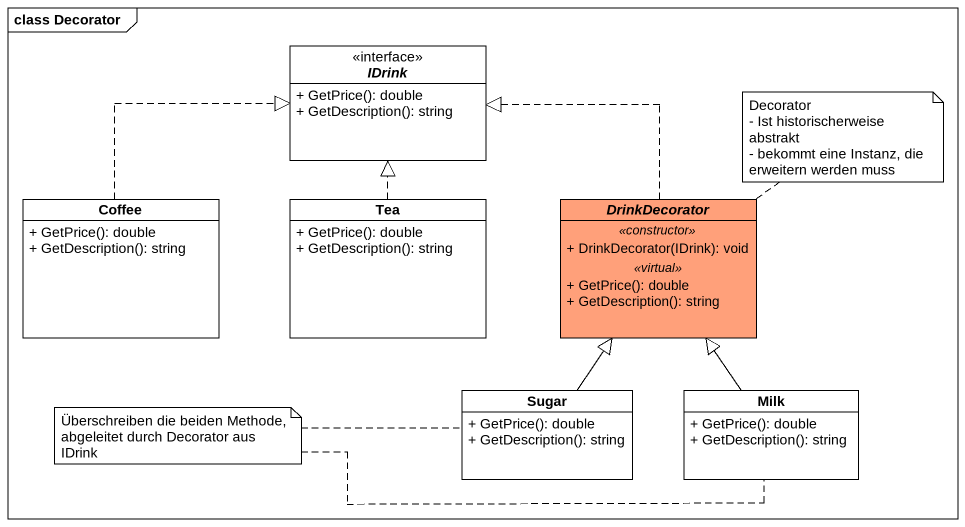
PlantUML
@startuml
mainframe class Decorator
hide circle
hide empty members
skinparam classAttributeIconSize 0
interface IDrink {
  + GetPrice(): double
  + GetDescription(): string
}
class Coffee {
  + GetPrice(): double
  + GetDescription(): string
}
class Tea {
  + GetPrice(): double
  + GetDescription(): string
}
abstract class DrinkDecorator #FFA07A {
  .. <<constructor>> ..
  + DrinkDecorator(IDrink): void
  .. <<virtual>> ..
  + GetPrice(): double
  + GetDescription(): string
}
class Sugar {
  + GetPrice(): double
  + GetDescription(): string
}
class Milk {
  + GetPrice(): double
  + GetDescription(): string
}
Coffee .up.|> IDrink
Tea .up.|> IDrink
DrinkDecorator .up.|> IDrink
Sugar -up-|> DrinkDecorator
Milk -up-|> DrinkDecorator
note top of DrinkDecorator
  Decorator
  - Ist historischerweise abstrakt
  - bekommt eine Instanz, die erweitern werden muss
end note
note as N2
  Überschreiben die beiden Methode, abgeleitet durch Decorator aus IDrink
end note
N2 .. Sugar
N2 .. Milk
@enduml
